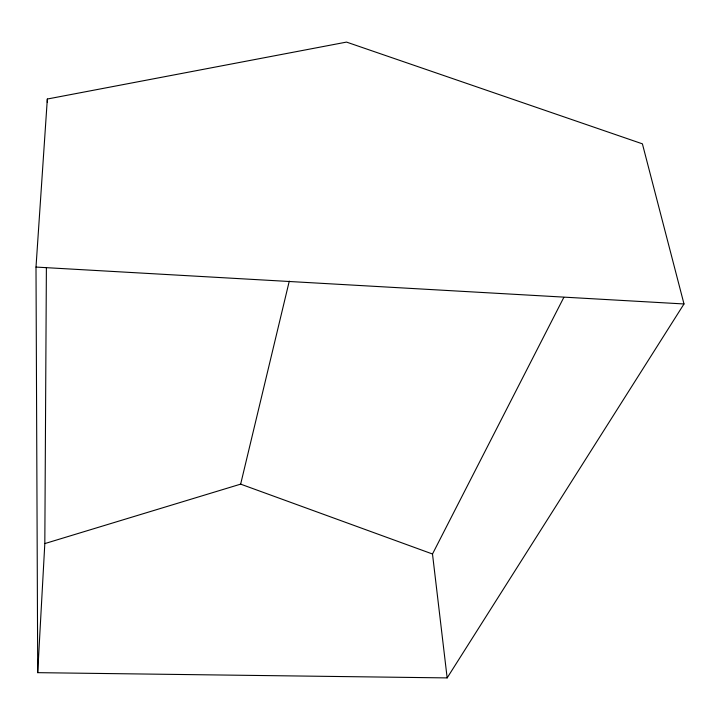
<?xml version="1.0" encoding="UTF-8"?>
<svg xmlns="http://www.w3.org/2000/svg" width="720" height="720" viewBox="0 0 720 720"><rect width="100%" height="100%" fill="white"/><g stroke="black" fill="none" stroke-linecap="round" stroke-linejoin="round"><path stroke-width="1.08" d="M37.71 672.66L36 267.075L47.331 99.027L346.527 42.093L642.402 143.838L684 303.966L447.156 677.907L37.71 672.66L44.82 543.582L46.386 267.462M47.313 102.393L47.331 99.027M44.82 543.582L240.651 484.137L289.278 281.124M447.156 677.907L432.495 554.004L563.787 297.459M36 267.075L684 303.966M240.651 484.137L432.495 554.004"/></g></svg>
